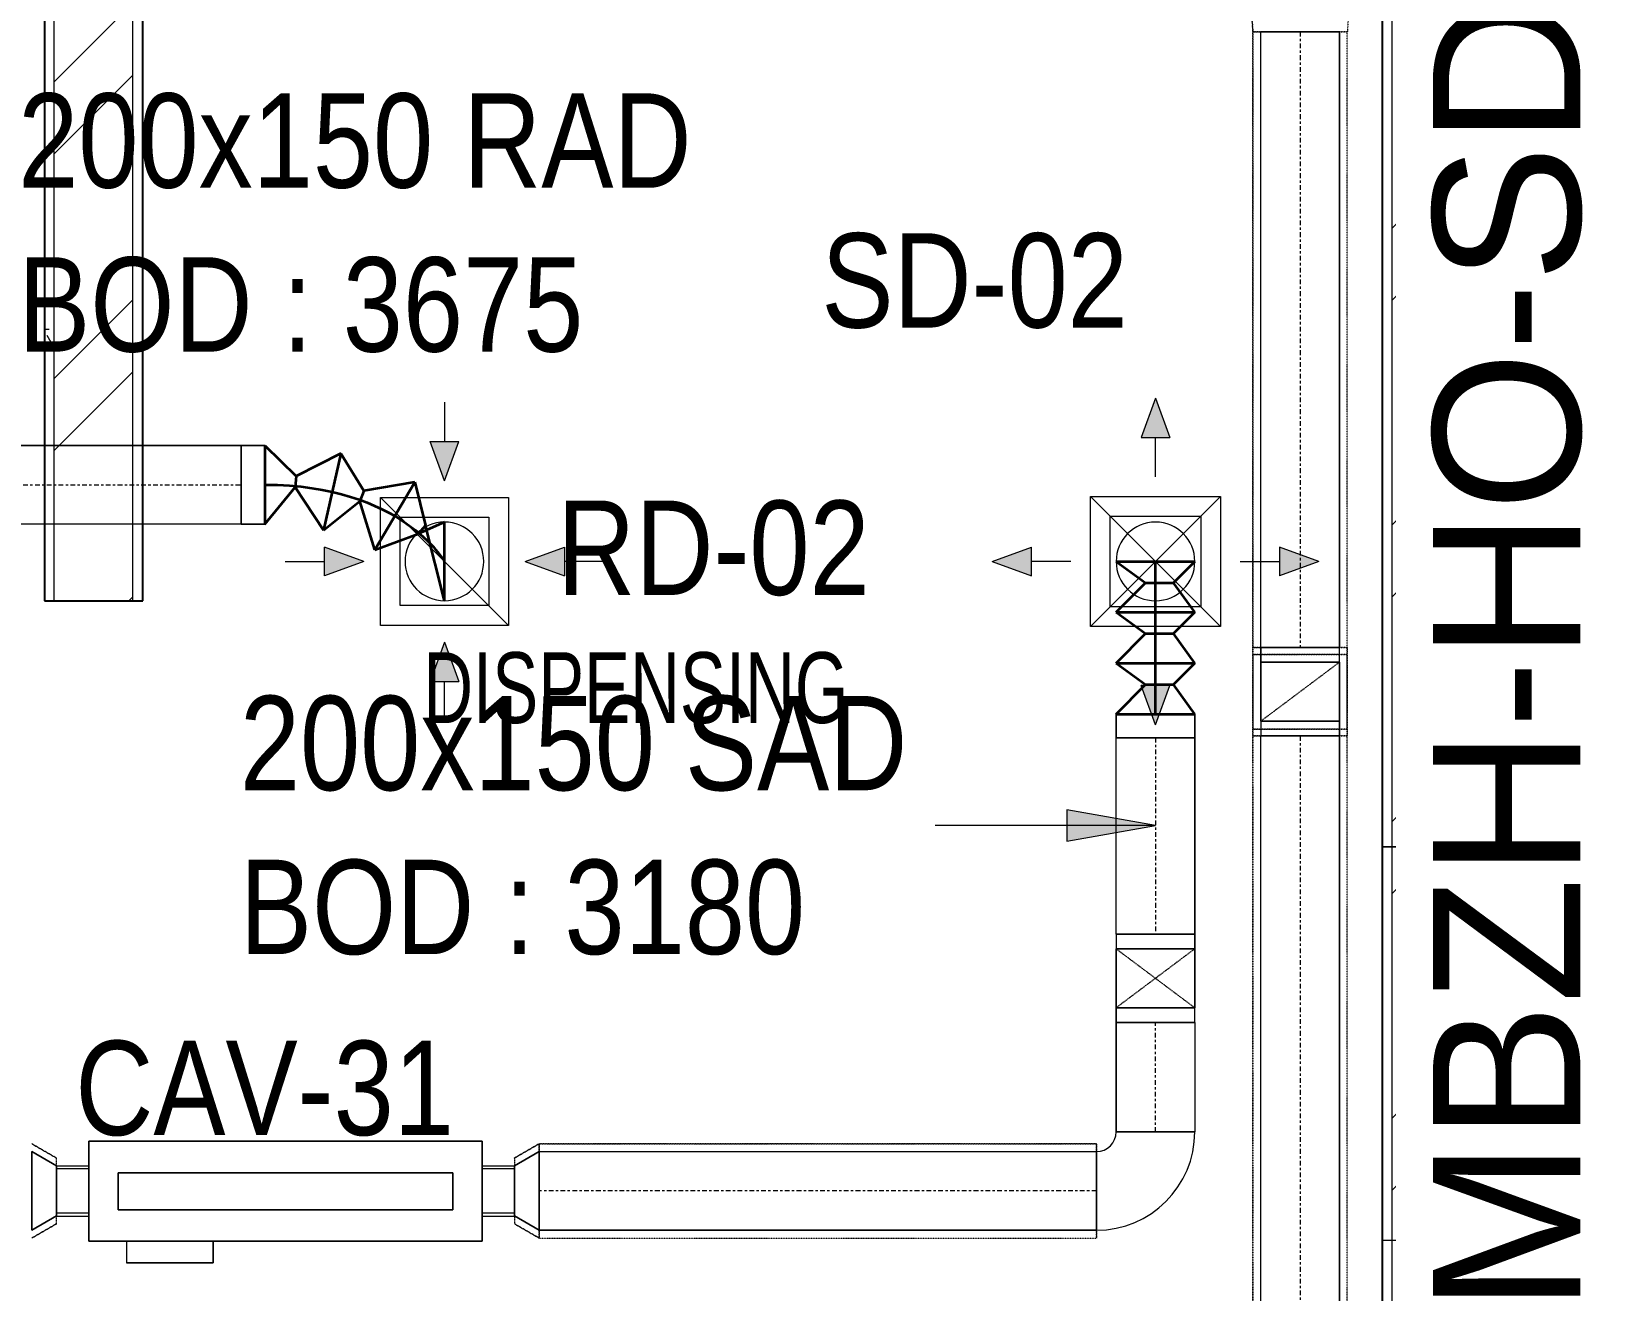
# Model space of a CAD drawing. Header units: inches. Extents: x -83664 to 20107, y -47222 to 19398.
# Drawn here: x 10370 to 14400, y -18292 to -15092 of the extents above; entities that cross this region are included whole.
import ezdxf

# ---------------------------------------------------------------- set-up
doc = ezdxf.new("R2010")
doc.units = ezdxf.units.IN
doc.header["$MEASUREMENT"] = 0
for name, pattern in [('Center', [29.999999, 12, -6, 6, -6]), ('Hidden 0_50', [1.0584, 0.5292, -0.5292]), ('Hidden 1_5', [2.2, 1.5, -0.7])]:
    doc.linetypes.add(name, pattern=pattern)
for name, color, linetype, lineweight in [('A-DETL-GENF', 7, 'Continuous', 9), ('A-WALL', 7, 'Continuous', 9), ('A-WALL-PATT', 7, 'Continuous', 25), ('G-ANNO-TEXT', 7, 'Continuous', 9), ('M-EQPM', 7, 'Continuous', 18), ('M-HVAC-CDFF', 7, 'Continuous', 9), ('M-HVAC-DUCT-ANNO', 7, 'Continuous', 9), ('M-HVAC-DUCT-CNTR', 7, 'Center', 9), ('M-HVAC-DUCT-IDEN', 7, 'Continuous', 18), ('ROOM TAG', 7, 'Continuous', 9)]:
    doc.layers.add(name, color=color, linetype=linetype, lineweight=lineweight)
for name, color, linetype, lineweight, true_color in [('FF ROOM TAG_dwg', 7, 'Continuous', 9, 0x767676), ('G-ANNO-SYMB', 7, 'Continuous', 9, 0x0091c9), ('M-HVAC-DUCT', 7, 'Continuous', 9, 0xffe97f), ('M-HVAC-DUCT-PATT', 7, 'Continuous', 35, 0x007f00)]:
    doc.layers.add(name, color=color, linetype=linetype, lineweight=lineweight, true_color=true_color)
doc.styles.add('Arial Narrow_20', font='ARIALN.TTF', dxfattribs={"width": 0.85, "height": 4572})
doc.styles.add('Arial Narrow_21', font='ARIALN.TTF', dxfattribs={"height": 240})
doc.styles.add('Arial_11', font='arial.ttf', dxfattribs={"height": 375})
pattern_1 = [(45, (0, 0), (-377.1708, 377.1708), []), (45, (0, 571.5), (-377.1708, 377.1708), [])]
pattern_2 = [(0, (0, 0), (1219.2, 304.8), [50.292, -864.108, 50.292, -864.108, -4876.8]), (0, (0, 0), (1219.2, 304.8), [-1828.8, 50.292, -1778.508, 50.292, -864.108, -2133.6]), (0, (0, 0), (1219.2, 304.8), [-4572, 50.292, -559.308, 50.292, -1473.708]), (120, (457.2, 152.4), (-873.56454, 903.45817), [50.292, -864.108, 50.292, -864.108, -4876.8]), (120, (457.2, 152.4), (-873.56454, 903.45817), [-1828.8, 50.292, -1778.508, 50.292, -864.108, -2133.6]), (120, (457.2, 152.4), (-873.56454, 903.45817), [-4572, 50.292, -559.308, 50.292, -1473.708]), (240, (609.6, 762), (-345.63546, -1208.25817), [50.292, -864.108, 50.292, -864.108, -4876.8]), (240, (609.6, 762), (-345.63546, -1208.25817), [-1828.8, 50.292, -1778.508, 50.292, -864.108, -2133.6]), (240, (609.6, 762), (-345.63546, -1208.25817), [-4572, 50.292, -559.308, 50.292, -1473.708])]

# ---------------------------------------------------------------- blocks, each defined once
blk = doc.blocks.new('GCE-AT-Supply Air Rectangular Diffuser - 230x230-7604639-FIRST FLOOR AC CONDITIONING LAYOUT - PART A')
at = {"layer": 'A-DETL-GENF', "true_color": 0xff7f00}
for points in [[(36.4, 315), (0, 415), (-36.4, 315)], [(-315, -36.4), (-315, 36.4), (-415, 0)], [(315, -36.4), (415, 0), (315, 36.4)], [(0, -415), (36.4, -315), (-36.4, -315)]]:
    blk.add_hatch(color=30, dxfattribs=at).paths.add_polyline_path(points)
at = {"layer": 'A-DETL-GENF', "color": 30, "true_color": 0xff7f00}
for p, q in [((0, 415), (-36.4, 315)), ((0, 415), (36.4, 315)), ((-36.4, 315), (36.4, 315)), ((0, 215), (0, 315)), ((-165, -165), (165, 165)), ((-165, 165), (165, -165)), ((-165, -165), (-165, 165)), ((-165, 165), (165, 165)), ((165, 165), (165, -165)), ((-415, 0), (-315, 36.4)), ((-315, -36.4), (-315, 36.4)), ((215, 0), (315, 0)), ((315, 36.4), (315, -36.4)), ((415, 0), (315, 36.4)), ((-415, 0), (-315, -36.4)), ((-215, 0), (-315, 0)), ((415, 0), (315, -36.4)), ((165, -165), (-165, -165)), ((0, -215), (0, -315)), ((36.4, -315), (-36.4, -315)), ((0, -415), (-36.4, -315)), ((0, -415), (36.4, -315))]:
    blk.add_line(p, q, dxfattribs=at)
blk = doc.blocks.new('M_Rectangular to Round Transition - Angle - 45 Degree-V22-FIRST FLOOR AC CONDITIONING LAYOUT - PART A')
at = {"layer": 'M-HVAC-DUCT', "color": 30, "true_color": 0xff7f00}
for p, q in [((162294.4, 92218.2), (162524.4, 92218.2)), ((162294.4, 91988.2), (162294.4, 92218.2)), ((162524.4, 92218.2), (162524.4, 91988.2)), ((162524.4, 91988.2), (162294.4, 91988.2))]:
    blk.add_line(p, q, dxfattribs=at)
for start, end in [(90, 180), (0, 90), (180, 270), (270, 0)]:
    blk.add_arc((162409.4, 92103.2), 100, start, end, dxfattribs=at)
blk = doc.blocks.new('GCE-AT-Return Air Rectangular Diffuser - 225x225-V87-FIRST FLOOR AC CONDITIONING LAYOUT - PART A')
at = {"layer": 'A-DETL-GENF', "true_color": 0xff00ff}
for points in [[(0, 205), (36.4, 305), (-36.4, 305)], [(-305, -36.4), (-205, 0), (-305, 36.4)], [(305, -36.4), (305, 36.4), (205, 0)], [(36.4, -305), (0, -205), (-36.4, -305)]]:
    blk.add_hatch(color=6, dxfattribs=at).paths.add_polyline_path(points)
at = {"layer": 'A-DETL-GENF', "color": 6, "true_color": 0xff00ff}
for p, q in [((0, 405), (0, 305)), ((0, 205), (-36.4, 305)), ((-36.4, 305), (36.4, 305)), ((0, 205), (36.4, 305)), ((-162.5, 162.5), (162.5, 162.5)), ((-162.5, -162.5), (-162.5, 162.5)), ((-162.5, 162.5), (162.5, -162.5)), ((162.5, 162.5), (162.5, -162.5)), ((-205, 0), (-305, 36.4)), ((-305, -36.4), (-305, 36.4)), ((205, 0), (305, 36.4)), ((305, 36.4), (305, -36.4)), ((405, 0), (305, 0)), ((-405, 0), (-305, 0)), ((-205, 0), (-305, -36.4)), ((205, 0), (305, -36.4)), ((162.5, -162.5), (-162.5, -162.5)), ((0, -205), (-36.4, -305)), ((0, -205), (36.4, -305)), ((-36.4, -305), (36.4, -305)), ((0, -405), (0, -305))]:
    blk.add_line(p, q, dxfattribs=at)
blk = doc.blocks.new('CAV - CAV-31-9301284-FIRST FLOOR AC CONDITIONING LAYOUT - PART A')
at = {"layer": 'M-EQPM', "color": 30, "true_color": 0xff7f00}
for p, q in [((500, 127), (-500, 127)), ((-500, 127), (-500, -127)), ((-500, -127), (-500, 127)), ((-500, 127), (500, 127)), ((500, -127), (500, 127)), ((500, 127), (500, -127)), ((-500, 63.5), (-581.8, 63.5)), ((-581.8, 63.5), (-581.8, -63.5)), ((-581.8, 63.5), (-581.8, -63.5)), ((-500, 56.8), (-581.8, 56.8)), ((-581.8, -55.2), (-581.8, 56.8)), ((-581.8, -55.2), (-581.8, 56.8)), ((-500, -63.5), (-500, 63.5)), ((-500, -63.5), (-500, 63.5)), ((-500, 56.8), (-500, -55.2)), ((-500, 56.8), (-500, -55.2)), ((-425, -47.3), (-425, 46.8)), ((-425, 46.8), (425, 46.8)), ((425, 46.8), (-425, 46.8)), ((-425, 46.8), (-425, -47.3)), ((425, 46.8), (425, -47.3)), ((425, -47.3), (425, 46.8)), ((581.8, 63.5), (500, 63.5)), ((500, 63.5), (500, -63.5)), ((500, 63.5), (500, -63.5)), ((581.8, 56.8), (500, 56.8)), ((500, -55.2), (500, 56.8)), ((500, -55.2), (500, 56.8)), ((581.8, -63.5), (581.8, 63.5)), ((581.8, -63.5), (581.8, 63.5)), ((581.8, 56.8), (581.8, -55.2)), ((581.8, 56.8), (581.8, -55.2)), ((-581.8, -55.2), (-500, -55.2)), ((-581.8, -63.5), (-500, -63.5)), ((425, -47.3), (-425, -47.3)), ((-425, -47.3), (425, -47.3)), ((500, -55.2), (581.8, -55.2)), ((500, -63.5), (581.8, -63.5)), ((-500, -127), (500, -127)), ((500, -127), (-500, -127)), ((-183.8, -127), (-403.8, -127)), ((-403.8, -127), (-183.8, -127)), ((-403.8, -127), (-403.8, -181.7)), ((-403.8, -127), (-403.8, -181.7)), ((-183.8, -181.7), (-183.8, -127)), ((-183.8, -127), (-183.8, -181.7)), ((-183.8, -181.7), (-403.8, -181.7)), ((-403.8, -181.7), (-183.8, -181.7))]:
    blk.add_line(p, q, dxfattribs=at)
blk = doc.blocks.new('M_Rec Elbow - Radius - 0_75W-7691803-FIRST FLOOR AC CONDITIONING LAYOUT - PART A')
at = {"layer": 'M-HVAC-DUCT', "color": 30, "true_color": 0xff7f00}
for p, q in [((-100, 150), (100, 150)), ((100, 150), (-100, 150)), ((-150, 100), (-150, -100)), ((-150, -100), (-150, 100))]:
    blk.add_line(p, q, dxfattribs=at)
for radius in [50, 50, 250, 250]:
    blk.add_arc((-150, 150), radius, 270, 0, dxfattribs=at)
blk = doc.blocks.new('M_Rectangular to Round Transition - Angle - 45 Degree-V62-FIRST FLOOR AC CONDITIONING LAYOUT - PART A')
at = {"layer": 'M-HVAC-DUCT', "color": 6, "true_color": 0xff00ff}
for p, q in [((0, 100), (60.4, 100)), ((60.4, 100), (0, 100)), ((0, 100), (0, -100)), ((0, -100), (0, 100)), ((60.4, 0), (60.4, 100)), ((60.4, 0), (60.4, 100)), ((60.4, -100), (60.4, 0)), ((60.4, -100), (60.4, 0)), ((0, -100), (60.4, -100)), ((60.4, -100), (0, -100))]:
    blk.add_line(p, q, dxfattribs=at)
blk = doc.blocks.new('M_Rectangular to Round Transition - Angle - 45 Degree-V82-FIRST FLOOR AC CONDITIONING LAYOUT - PART A')
at = {"layer": 'M-HVAC-DUCT', "color": 6, "true_color": 0xff00ff}
for p, q in [((159402.2, 81195.2), (159627.2, 81195.2)), ((159402.2, 80970.2), (159402.2, 81195.2)), ((159627.2, 81195.2), (159627.2, 80970.2)), ((159627.2, 80970.2), (159402.2, 80970.2))]:
    blk.add_line(p, q, dxfattribs=at)
for start, end in [(90, 180), (0, 90), (180, 270), (270, 0)]:
    blk.add_arc((159514.7, 81082.7), 100, start, end, dxfattribs=at)
blk = doc.blocks.new('M_Rec to Rnd Transition - Angle - 60 Degree-9301289-FIRST FLOOR AC CONDITIONING LAYOUT - PART A')
at = {"layer": 'M-HVAC-DUCT', "color": 30, "true_color": 0xff7f00}
for p, q in [((0, 100), (63.2, 63.5)), ((63.2, 63.5), (0, 100)), ((0, 100), (0, -100)), ((0, -100), (0, 100)), ((63.2, 0), (63.2, 63.5)), ((63.2, 0), (63.2, 63.5)), ((63.2, -63.5), (63.2, 0)), ((63.2, -63.5), (63.2, 0)), ((0, -100), (63.2, -63.5)), ((63.2, -63.5), (0, -100))]:
    blk.add_line(p, q, dxfattribs=at)
blk = doc.blocks.new('M_Rectangular Elbow - Radius - 0_75 W-V238-FIRST FLOOR AC CONDITIONING LAYOUT - PART A')
at = {"layer": 'M-HVAC-DUCT', "color": 6, "true_color": 0xff00ff}
for p, q in [((165150.8, 81677), (164950.8, 81677)), ((164950.8, 81677), (164950.8, 81527)), ((164950.8, 81677), (164950.8, 81489.5)), ((165150.8, 81527), (165150.8, 81677)), ((165150.8, 81677), (165150.8, 81489.5)), ((165150.8, 81527), (164950.8, 81527)), ((164950.8, 81527), (165150.8, 81527)), ((164950.8, 81527), (164950.8, 81489.5)), ((165150.8, 81489.5), (165150.8, 81527)), ((165150.8, 81489.5), (164950.8, 81489.5)), ((164950.8, 81489.5), (165150.8, 81489.5))]:
    blk.add_line(p, q, dxfattribs=at)
blk = doc.blocks.new('M_Rectangular Elbow - Radius - 0_75 W-V239-FIRST FLOOR AC CONDITIONING LAYOUT - PART A')
at = {"layer": 'M-HVAC-DUCT', "color": 6, "true_color": 0xff00ff}
for p, q in [((164950.8, 81714.5), (165150.8, 81714.5)), ((165150.8, 81714.5), (164950.8, 81714.5)), ((164950.8, 81714.5), (164950.8, 81677)), ((164950.8, 81527), (164950.8, 81714.5)), ((165150.8, 81677), (165150.8, 81714.5)), ((165150.8, 81527), (165150.8, 81714.5)), ((164950.8, 81677), (165150.8, 81677)), ((164950.8, 81527), (164950.8, 81677)), ((165150.8, 81677), (165150.8, 81527)), ((164950.8, 81527), (165150.8, 81527)), ((165150.8, 81527), (164950.8, 81527))]:
    blk.add_line(p, q, dxfattribs=at)
blk = doc.blocks.new('M_Rec Elbow - Radius - 0_75W-V251-FIRST FLOOR AC CONDITIONING LAYOUT - PART A')
at = {"layer": 'M-HVAC-DUCT', "color": 30, "true_color": 0xff7f00}
for p, q in [((164783.1, 80948.4), (164583.1, 80948.4)), ((164583.1, 80798.4), (164583.1, 80948.4)), ((164583.1, 80948.4), (164783.1, 80948.4)), ((164583.1, 80760.9), (164583.1, 80948.4)), ((164783.1, 80948.4), (164783.1, 80798.4)), ((164783.1, 80760.9), (164783.1, 80948.4)), ((164783.1, 80798.4), (164583.1, 80798.4)), ((164583.1, 80798.4), (164583.1, 80760.9)), ((164583.1, 80760.9), (164783.1, 80760.9)), ((164783.1, 80760.9), (164583.1, 80760.9)), ((164783.1, 80760.9), (164783.1, 80798.4))]:
    blk.add_line(p, q, dxfattribs=at)
blk = doc.blocks.new('M_Rectangular to Round Transition - Angle - 45 Degree-7600566-FIRST FLOOR AC CONDITIONING LAYOUT - PART A')
at = {"layer": 'M-HVAC-DUCT', "color": 30, "true_color": 0xff7f00}
for p, q in [((0, 100), (60.4, 100)), ((60.4, 100), (0, 100)), ((0, 100), (0, -100)), ((0, -100), (0, 100)), ((60.4, 0), (60.4, 100)), ((60.4, 0), (60.4, 100)), ((60.4, -100), (60.4, 0)), ((60.4, -100), (60.4, 0)), ((0, -100), (60.4, -100)), ((60.4, -100), (0, -100))]:
    blk.add_line(p, q, dxfattribs=at)
blk = doc.blocks.new('M_Rec Elbow - Radius - 0_75W-V252-FIRST FLOOR AC CONDITIONING LAYOUT - PART A')
at = {"layer": 'M-HVAC-DUCT', "color": 30, "true_color": 0xff7f00}
for p, q in [((164783.1, 80985.9), (164583.1, 80985.9)), ((164583.1, 80985.9), (164783.1, 80985.9)), ((164583.1, 80985.9), (164583.1, 80948.4)), ((164583.1, 80985.9), (164583.1, 80798.4)), ((164783.1, 80948.4), (164783.1, 80985.9)), ((164783.1, 80985.9), (164783.1, 80798.4)), ((164583.1, 80948.4), (164783.1, 80948.4)), ((164783.1, 80948.4), (164583.1, 80948.4)), ((164583.1, 80948.4), (164583.1, 80798.4)), ((164783.1, 80798.4), (164783.1, 80948.4)), ((164583.1, 80798.4), (164783.1, 80798.4))]:
    blk.add_line(p, q, dxfattribs=at)
blk = doc.blocks.new('TEMW-SMBZ-HO-BM-HVAC-00002_rvt-1-FIRST FLOOR AC CONDITIONING LAYOUT - PART A')
at = {"layer": 'M-HVAC-DUCT', "color": 6, "linetype": 'Hidden 0_50', "true_color": 0xff00ff}
for p, q in [((164905.8, 83655), (164930.8, 83280)), ((164930.8, 83280), (164905.8, 83655)), ((165195.8, 83655), (165170.8, 83280)), ((165195.8, 83655), (165170.8, 83280)), ((164930.8, 83280), (165170.8, 83280)), ((165170.8, 83280), (164930.8, 83280)), ((164930.8, 83280), (164930.8, 81714.5)), ((164930.8, 81714.5), (164930.8, 83280)), ((164930.8, 83280), (165170.8, 83280)), ((165170.8, 83280), (164930.8, 83280)), ((165170.8, 81714.5), (165170.8, 83280)), ((165170.8, 81714.5), (165170.8, 83280)), ((164930.8, 81714.5), (165170.8, 81714.5)), ((165170.8, 81714.5), (164930.8, 81714.5)), ((164930.8, 81697), (164930.8, 81714.5)), ((164930.8, 81714.5), (164930.8, 81507)), ((164930.8, 81714.5), (165170.8, 81714.5)), ((165170.8, 81714.5), (164930.8, 81714.5)), ((164930.8, 81507), (164930.8, 81697)), ((164930.8, 81697), (164930.8, 81489.5)), ((164930.8, 81697), (165170.8, 81697)), ((164930.8, 81697), (165170.8, 81697)), ((164930.8, 81507), (164930.8, 81697)), ((164930.8, 81697), (164930.8, 81507)), ((165170.8, 81697), (164930.8, 81697)), ((164930.8, 81697), (164930.8, 81507)), ((165170.8, 81697), (164930.8, 81697)), ((165170.8, 81507), (165170.8, 81714.5)), ((165170.8, 81714.5), (165170.8, 81697)), ((165170.8, 81489.5), (165170.8, 81697)), ((165170.8, 81697), (165170.8, 81507)), ((165170.8, 81697), (165170.8, 81507)), ((165170.8, 81507), (165170.8, 81697)), ((165170.8, 81507), (165170.8, 81697)), ((165170.8, 81507), (164930.8, 81507)), ((164930.8, 81489.5), (164930.8, 81507)), ((165170.8, 81507), (164930.8, 81507)), ((165170.8, 81507), (164930.8, 81507)), ((164930.8, 81507), (165170.8, 81507)), ((164930.8, 81507), (165170.8, 81507)), ((165170.8, 81507), (164930.8, 81507)), ((164930.8, 81489.5), (165170.8, 81489.5)), ((165170.8, 81489.5), (164930.8, 81489.5)), ((164930.8, 81489.5), (164930.8, 79805)), ((164930.8, 79805), (164930.8, 81489.5)), ((164930.8, 81489.5), (165170.8, 81489.5)), ((164930.8, 81489.5), (165170.8, 81489.5)), ((165170.8, 81507), (165170.8, 81489.5)), ((165170.8, 79805), (165170.8, 81489.5)), ((165170.8, 79805), (165170.8, 81489.5))]:
    blk.add_line(p, q, dxfattribs=at)
at = {"layer": 'M-HVAC-DUCT', "color": 6, "true_color": 0xff00ff}
for p, q in [((165150.8, 83280), (164950.8, 83280)), ((164950.8, 83280), (165150.8, 83280)), ((164950.8, 81714.5), (164950.8, 83280)), ((164950.8, 81714.5), (164950.8, 83280)), ((165150.8, 83280), (165150.8, 81714.5)), ((165150.8, 81714.5), (165150.8, 83280)), ((160695.4, 82228.2), (162359.3, 82228.2)), ((162359.3, 82228.2), (160695.4, 82228.2)), ((162359.3, 82228.2), (162359.3, 82028.2)), ((162359.3, 82028.2), (162359.3, 82228.2)), ((162359.3, 82028.2), (160695.4, 82028.2)), ((162359.3, 82028.2), (160695.4, 82028.2)), ((165150.8, 81714.5), (164950.8, 81714.5)), ((164950.8, 81714.5), (165150.8, 81714.5)), ((165150.8, 81489.5), (164950.8, 81489.5)), ((164950.8, 81489.5), (165150.8, 81489.5)), ((164950.8, 79805), (164950.8, 81489.5)), ((164950.8, 79805), (164950.8, 81489.5)), ((165150.8, 81489.5), (165150.8, 79805)), ((165150.8, 79805), (165150.8, 81489.5))]:
    blk.add_line(p, q, dxfattribs=at)
at = {"layer": 'M-HVAC-DUCT', "color": 30, "true_color": 0xff7f00}
for p, q in [((164783.1, 81484.9), (164583.1, 81484.9)), ((164583.1, 81484.9), (164783.1, 81484.9)), ((164583.1, 80985.9), (164583.1, 81484.9)), ((164583.1, 80985.9), (164583.1, 81484.9)), ((164783.1, 81484.9), (164783.1, 80985.9)), ((164783.1, 80985.9), (164783.1, 81484.9)), ((164783.1, 80985.9), (164583.1, 80985.9)), ((164583.1, 80985.9), (164783.1, 80985.9)), ((164583.1, 80760.9), (164783.1, 80760.9)), ((164783.1, 80760.9), (164583.1, 80760.9)), ((164583.1, 80482.8), (164583.1, 80760.9)), ((164583.1, 80760.9), (164583.1, 80482.8)), ((164783.1, 80760.9), (164783.1, 80482.8)), ((164783.1, 80760.9), (164783.1, 80482.8)), ((164583.1, 80482.8), (164783.1, 80482.8)), ((164783.1, 80482.8), (164583.1, 80482.8)), ((163117, 80232.8), (163117, 80432.8)), ((163117, 80432.8), (163117, 80232.8)), ((163117, 80432.8), (164533.1, 80432.8)), ((163117, 80432.8), (164533.1, 80432.8)), ((164533.1, 80232.8), (164533.1, 80432.8)), ((164533.1, 80432.8), (164533.1, 80232.8)), ((164533.1, 80232.8), (163117, 80232.8)), ((163117, 80232.8), (164533.1, 80232.8))]:
    blk.add_line(p, q, dxfattribs=at)
at = {"layer": 'M-HVAC-DUCT', "color": 30, "linetype": 'Hidden 0_50', "true_color": 0xff7f00}
for p, q in [((161827, 80452.8), (161890.2, 80416.3)), ((161890.2, 80416.3), (161827, 80452.8)), ((163117, 80452.8), (163053.8, 80416.3)), ((163053.8, 80416.3), (163117, 80452.8)), ((163117, 80452.8), (163117, 80212.8)), ((163117, 80212.8), (163117, 80452.8)), ((164533.1, 80452.8), (163117, 80452.8)), ((163117, 80452.8), (164533.1, 80452.8)), ((163117, 80452.8), (163117, 80212.8)), ((163117, 80212.8), (163117, 80452.8)), ((164533.1, 80452.8), (164533.1, 80212.8)), ((164533.1, 80212.8), (164533.1, 80452.8)), ((161890.2, 80332.8), (161890.2, 80416.3)), ((161890.2, 80332.8), (161890.2, 80416.3)), ((163053.8, 80416.3), (163053.8, 80332.8)), ((163053.8, 80416.3), (163053.8, 80332.8)), ((161890.2, 80249.3), (161890.2, 80332.8)), ((161890.2, 80249.3), (161890.2, 80332.8)), ((163053.8, 80332.8), (163053.8, 80249.3)), ((163053.8, 80332.8), (163053.8, 80249.3)), ((161827, 80212.8), (161890.2, 80249.3)), ((161890.2, 80249.3), (161827, 80212.8)), ((163117, 80212.8), (163053.8, 80249.3)), ((163053.8, 80249.3), (163117, 80212.8)), ((163117, 80212.8), (164533.1, 80212.8)), ((163117, 80212.8), (164533.1, 80212.8))]:
    blk.add_line(p, q, dxfattribs=at)
at = {"layer": 'M-HVAC-DUCT-ANNO', "color": 6, "linetype": 'Hidden 1_5', "true_color": 0xff00ff}
for p, q in [((164950.8, 81527), (164950.8, 81677)), ((164950.8, 81677), (165150.8, 81677)), ((165150.8, 81677), (164950.8, 81527)), ((165150.8, 81677), (165150.8, 81527)), ((165150.8, 81527), (164950.8, 81527))]:
    blk.add_line(p, q, dxfattribs=at)
at = {"layer": 'M-HVAC-DUCT-ANNO', "color": 30, "linetype": 'Hidden 1_5', "true_color": 0xff7f00}
for p, q in [((164783.1, 80948.4), (164583.1, 80948.4)), ((164583.1, 80948.4), (164583.1, 80798.4)), ((164783.1, 80948.4), (164583.1, 80798.4)), ((164583.1, 80948.4), (164783.1, 80798.4)), ((164783.1, 80798.4), (164783.1, 80948.4)), ((164583.1, 80798.4), (164783.1, 80798.4))]:
    blk.add_line(p, q, dxfattribs=at)
at = {"layer": 'M-HVAC-DUCT-CNTR', "color": 6, "true_color": 0xff00ff}
for p, q in [((165050.8, 83280), (165050.8, 81714.5)), ((160695.4, 82128.2), (162359.3, 82128.2)), ((165050.8, 81489.5), (165050.8, 79805))]:
    blk.add_line(p, q, dxfattribs=at)
at = {"layer": 'M-HVAC-DUCT-CNTR', "color": 30, "true_color": 0xff7f00}
for p, q in [((164683.1, 81484.9), (164683.1, 80985.9)), ((164683.1, 80482.8), (164683.1, 80760.9)), ((164533.1, 80332.8), (163117, 80332.8))]:
    blk.add_line(p, q, dxfattribs=at)
at = {"layer": 'M-HVAC-DUCT-CNTR', "color": 6, "linetype": 'Continuous', "lineweight": 35, "true_color": 0xff00ff}
blk.add_open_spline([(162419.6, 82128.2), (162767.1, 82128.2), (162876, 81933.2), (162876, 81933.2)], degree=3, dxfattribs=at)
at = {"layer": 'M-HVAC-DUCT-CNTR', "color": 30, "linetype": 'Continuous', "lineweight": 35, "true_color": 0xff7f00}
blk.add_open_spline([(164683.1, 81545.3), (164683.1, 81734.4), (164683.1, 81933.2), (164683.1, 81933.2)], degree=3, dxfattribs=at)
at = {"layer": 'M-HVAC-DUCT-PATT', "color": 6, "true_color": 0xff00ff}
for p, q in [((162419.6, 82228.2), (162498.8, 82149.9)), ((162419.6, 82228.2), (162419.6, 82028.2)), ((162419.6, 82228.2), (162419.6, 82028.2)), ((162612.5, 82207.9), (162498.8, 82149.9)), ((162612.5, 82207.9), (162568.5, 82012.8)), ((162612.5, 82207.9), (162568.5, 82012.8)), ((162612.5, 82207.9), (162670.9, 82113)), ((162498.8, 82149.9), (162496.4, 82122.1)), ((162801.1, 82134.6), (162670.9, 82113)), ((162801.1, 82134.6), (162699.5, 81962.3)), ((162801.1, 82134.6), (162699.5, 81962.3)), ((162801.1, 82134.6), (162827.6, 82024.3)), ((162419.6, 82028.2), (162496.4, 82122.1)), ((162568.5, 82012.8), (162496.4, 82122.1)), ((162670.9, 82113), (162661.4, 82086.7)), ((162568.5, 82012.8), (162661.4, 82086.7)), ((162699.5, 81962.3), (162661.4, 82086.7)), ((162876, 82033.2), (162809.6, 82003)), ((162827.6, 82024.3), (162809.6, 82003)), ((162876, 81833.2), (162827.6, 82024.3)), ((162876, 81833.2), (162876, 82033.2)), ((162699.5, 81962.3), (162809.6, 82003))]:
    blk.add_line(p, q, dxfattribs=at)
at = {"layer": 'M-HVAC-DUCT-PATT', "color": 30, "true_color": 0xff7f00}
for p, q in [((164583.1, 81933.2), (164783.1, 81933.2)), ((164583.1, 81933.2), (164658.1, 81878.9)), ((164783.1, 81933.2), (164728.8, 81878.9)), ((164583.1, 81803.9), (164658.1, 81878.9)), ((164658.1, 81878.9), (164728.8, 81878.9)), ((164783.1, 81803.9), (164728.8, 81878.9)), ((164583.1, 81803.9), (164783.1, 81803.9)), ((164583.1, 81803.9), (164783.1, 81803.9)), ((164583.1, 81803.9), (164658.1, 81749.6)), ((164783.1, 81803.9), (164728.8, 81749.6)), ((164583.1, 81674.6), (164658.1, 81749.6)), ((164658.1, 81749.6), (164728.8, 81749.6)), ((164783.1, 81674.6), (164728.8, 81749.6)), ((164583.1, 81674.6), (164783.1, 81674.6)), ((164583.1, 81674.6), (164783.1, 81674.6)), ((164583.1, 81674.6), (164658.1, 81620.3)), ((164783.1, 81674.6), (164728.8, 81620.3)), ((164583.1, 81545.3), (164658.1, 81620.3)), ((164658.1, 81620.3), (164728.8, 81620.3)), ((164783.1, 81545.3), (164728.8, 81620.3)), ((164583.1, 81545.3), (164783.1, 81545.3)), ((164583.1, 81545.3), (164783.1, 81545.3))]:
    blk.add_line(p, q, dxfattribs=at)
at = {"layer": 'M-EQPM', "color": 6, "linetype": 'Hidden 0_50', "lineweight": 9, "true_color": 0xff00ff}
blk.add_blockref('CAV - CAV-31-9301284-FIRST FLOOR AC CONDITIONING LAYOUT - PART A', (162472, 80332.1), dxfattribs=at)
at = {"layer": 'M-HVAC-CDFF', "color": 6, "linetype": 'Hidden 0_50', "lineweight": 9, "true_color": 0xff00ff}
for name, p in [('GCE-AT-Return Air Rectangular Diffuser - 225x225-V87-FIRST FLOOR AC CONDITIONING LAYOUT - PART A', (162876, 81933.2)), ('GCE-AT-Supply Air Rectangular Diffuser - 230x230-7604639-FIRST FLOOR AC CONDITIONING LAYOUT - PART A', (164683.1, 81933.2))]:
    blk.add_blockref(name, p, dxfattribs=at)
at = {"layer": 'M-HVAC-DUCT', "color": 6, "linetype": 'Hidden 0_50', "lineweight": 9, "true_color": 0xff00ff}
for name, p in [('M_Rectangular to Round Transition - Angle - 45 Degree-V62-FIRST FLOOR AC CONDITIONING LAYOUT - PART A', (162359.3, 82128.2)), ('M_Rectangular to Round Transition - Angle - 45 Degree-V82-FIRST FLOOR AC CONDITIONING LAYOUT - PART A', (3361.3, 850.6)), ('M_Rectangular to Round Transition - Angle - 45 Degree-V22-FIRST FLOOR AC CONDITIONING LAYOUT - PART A', (2273.8, -10170)), ('M_Rectangular Elbow - Radius - 0_75 W-V239-FIRST FLOOR AC CONDITIONING LAYOUT - PART A', (0, 0)), ('M_Rectangular Elbow - Radius - 0_75 W-V238-FIRST FLOOR AC CONDITIONING LAYOUT - PART A', (0, 0)), ('M_Rec Elbow - Radius - 0_75W-V252-FIRST FLOOR AC CONDITIONING LAYOUT - PART A', (0, 0)), ('M_Rec Elbow - Radius - 0_75W-V251-FIRST FLOOR AC CONDITIONING LAYOUT - PART A', (0, 0)), ('M_Rec Elbow - Radius - 0_75W-7691803-FIRST FLOOR AC CONDITIONING LAYOUT - PART A', (164683.1, 80332.8)), ('M_Rec to Rnd Transition - Angle - 60 Degree-9301289-FIRST FLOOR AC CONDITIONING LAYOUT - PART A', (161827, 80332.8))]:
    blk.add_blockref(name, p, dxfattribs=at)
for name, p, rotation in [('M_Rectangular to Round Transition - Angle - 45 Degree-7600566-FIRST FLOOR AC CONDITIONING LAYOUT - PART A', (164683.1, 81484.9), 90), ('M_Rec to Rnd Transition - Angle - 60 Degree-9301289-FIRST FLOOR AC CONDITIONING LAYOUT - PART A', (163117, 80332.8), 180)]:
    blk.add_blockref(name, p, dxfattribs=dict(at, rotation=rotation))
blk = doc.blocks.new('TEMW-SMBZ-HO-BM-HVAC-00002_rvt-2-FIRST FLOOR AC CONDITIONING LAYOUT - PART A')
at = {"layer": 'M-HVAC-DUCT', "color": 6, "linetype": 'Hidden 0_50', "true_color": 0xff00ff}
for p, q in [((164905.8, 83655), (164930.8, 83280)), ((164930.8, 83280), (164905.8, 83655)), ((165195.8, 83655), (165170.8, 83280)), ((165195.8, 83655), (165170.8, 83280)), ((164930.8, 83280), (165170.8, 83280)), ((165170.8, 83280), (164930.8, 83280)), ((164930.8, 83280), (164930.8, 81714.5)), ((164930.8, 81714.5), (164930.8, 83280)), ((164930.8, 83280), (165170.8, 83280)), ((165170.8, 83280), (164930.8, 83280)), ((165170.8, 81714.5), (165170.8, 83280)), ((165170.8, 81714.5), (165170.8, 83280)), ((164930.8, 81714.5), (165170.8, 81714.5)), ((165170.8, 81714.5), (164930.8, 81714.5)), ((164930.8, 81697), (164930.8, 81714.5)), ((164930.8, 81714.5), (164930.8, 81507)), ((164930.8, 81714.5), (165170.8, 81714.5)), ((165170.8, 81714.5), (164930.8, 81714.5)), ((164930.8, 81507), (164930.8, 81697)), ((164930.8, 81697), (164930.8, 81489.5)), ((164930.8, 81697), (165170.8, 81697)), ((164930.8, 81697), (165170.8, 81697)), ((164930.8, 81507), (164930.8, 81697)), ((164930.8, 81697), (164930.8, 81507)), ((165170.8, 81697), (164930.8, 81697)), ((164930.8, 81697), (164930.8, 81507)), ((165170.8, 81697), (164930.8, 81697)), ((165170.8, 81507), (165170.8, 81714.5)), ((165170.8, 81714.5), (165170.8, 81697)), ((165170.8, 81489.5), (165170.8, 81697)), ((165170.8, 81697), (165170.8, 81507)), ((165170.8, 81697), (165170.8, 81507)), ((165170.8, 81507), (165170.8, 81697)), ((165170.8, 81507), (165170.8, 81697)), ((165170.8, 81507), (164930.8, 81507)), ((164930.8, 81489.5), (164930.8, 81507)), ((165170.8, 81507), (164930.8, 81507)), ((165170.8, 81507), (164930.8, 81507)), ((164930.8, 81507), (165170.8, 81507)), ((164930.8, 81507), (165170.8, 81507)), ((165170.8, 81507), (164930.8, 81507)), ((164930.8, 81489.5), (165170.8, 81489.5)), ((165170.8, 81489.5), (164930.8, 81489.5)), ((164930.8, 81489.5), (164930.8, 79805)), ((164930.8, 79805), (164930.8, 81489.5)), ((164930.8, 81489.5), (165170.8, 81489.5)), ((164930.8, 81489.5), (165170.8, 81489.5)), ((165170.8, 81507), (165170.8, 81489.5)), ((165170.8, 79805), (165170.8, 81489.5)), ((165170.8, 79805), (165170.8, 81489.5))]:
    blk.add_line(p, q, dxfattribs=at)
at = {"layer": 'M-HVAC-DUCT', "color": 6, "true_color": 0xff00ff}
for p, q in [((165150.8, 83280), (164950.8, 83280)), ((164950.8, 83280), (165150.8, 83280)), ((164950.8, 81714.5), (164950.8, 83280)), ((164950.8, 81714.5), (164950.8, 83280)), ((165150.8, 83280), (165150.8, 81714.5)), ((165150.8, 81714.5), (165150.8, 83280)), ((160695.4, 82228.2), (162359.3, 82228.2)), ((162359.3, 82228.2), (160695.4, 82228.2)), ((162359.3, 82228.2), (162359.3, 82028.2)), ((162359.3, 82028.2), (162359.3, 82228.2)), ((162359.3, 82028.2), (160695.4, 82028.2)), ((162359.3, 82028.2), (160695.4, 82028.2)), ((165150.8, 81714.5), (164950.8, 81714.5)), ((164950.8, 81714.5), (165150.8, 81714.5)), ((165150.8, 81489.5), (164950.8, 81489.5)), ((164950.8, 81489.5), (165150.8, 81489.5)), ((164950.8, 79805), (164950.8, 81489.5)), ((164950.8, 79805), (164950.8, 81489.5)), ((165150.8, 81489.5), (165150.8, 79805)), ((165150.8, 79805), (165150.8, 81489.5))]:
    blk.add_line(p, q, dxfattribs=at)
at = {"layer": 'M-HVAC-DUCT', "color": 30, "true_color": 0xff7f00}
for p, q in [((164783.1, 81484.9), (164583.1, 81484.9)), ((164583.1, 81484.9), (164783.1, 81484.9)), ((164583.1, 80985.9), (164583.1, 81484.9)), ((164583.1, 80985.9), (164583.1, 81484.9)), ((164783.1, 81484.9), (164783.1, 80985.9)), ((164783.1, 80985.9), (164783.1, 81484.9)), ((164783.1, 80985.9), (164583.1, 80985.9)), ((164583.1, 80985.9), (164783.1, 80985.9)), ((164583.1, 80760.9), (164783.1, 80760.9)), ((164783.1, 80760.9), (164583.1, 80760.9)), ((164583.1, 80482.8), (164583.1, 80760.9)), ((164583.1, 80760.9), (164583.1, 80482.8)), ((164783.1, 80760.9), (164783.1, 80482.8)), ((164783.1, 80760.9), (164783.1, 80482.8)), ((164583.1, 80482.8), (164783.1, 80482.8)), ((164783.1, 80482.8), (164583.1, 80482.8)), ((163117, 80232.8), (163117, 80432.8)), ((163117, 80432.8), (163117, 80232.8)), ((163117, 80432.8), (164533.1, 80432.8)), ((163117, 80432.8), (164533.1, 80432.8)), ((164533.1, 80232.8), (164533.1, 80432.8)), ((164533.1, 80432.8), (164533.1, 80232.8)), ((164533.1, 80232.8), (163117, 80232.8)), ((163117, 80232.8), (164533.1, 80232.8))]:
    blk.add_line(p, q, dxfattribs=at)
at = {"layer": 'M-HVAC-DUCT', "color": 30, "linetype": 'Hidden 0_50', "true_color": 0xff7f00}
for p, q in [((161827, 80452.8), (161890.2, 80416.3)), ((161890.2, 80416.3), (161827, 80452.8)), ((163117, 80452.8), (163053.8, 80416.3)), ((163053.8, 80416.3), (163117, 80452.8)), ((163117, 80452.8), (163117, 80212.8)), ((163117, 80212.8), (163117, 80452.8)), ((164533.1, 80452.8), (163117, 80452.8)), ((163117, 80452.8), (164533.1, 80452.8)), ((163117, 80452.8), (163117, 80212.8)), ((163117, 80212.8), (163117, 80452.8)), ((164533.1, 80452.8), (164533.1, 80212.8)), ((164533.1, 80212.8), (164533.1, 80452.8)), ((161890.2, 80332.8), (161890.2, 80416.3)), ((161890.2, 80332.8), (161890.2, 80416.3)), ((163053.8, 80416.3), (163053.8, 80332.8)), ((163053.8, 80416.3), (163053.8, 80332.8)), ((161890.2, 80249.3), (161890.2, 80332.8)), ((161890.2, 80249.3), (161890.2, 80332.8)), ((163053.8, 80332.8), (163053.8, 80249.3)), ((163053.8, 80332.8), (163053.8, 80249.3)), ((161827, 80212.8), (161890.2, 80249.3)), ((161890.2, 80249.3), (161827, 80212.8)), ((163117, 80212.8), (163053.8, 80249.3)), ((163053.8, 80249.3), (163117, 80212.8)), ((163117, 80212.8), (164533.1, 80212.8)), ((163117, 80212.8), (164533.1, 80212.8))]:
    blk.add_line(p, q, dxfattribs=at)
at = {"layer": 'M-HVAC-DUCT-ANNO', "color": 6, "linetype": 'Hidden 1_5', "true_color": 0xff00ff}
for p, q in [((164950.8, 81527), (164950.8, 81677)), ((164950.8, 81677), (165150.8, 81677)), ((165150.8, 81677), (164950.8, 81527)), ((165150.8, 81677), (165150.8, 81527)), ((165150.8, 81527), (164950.8, 81527))]:
    blk.add_line(p, q, dxfattribs=at)
at = {"layer": 'M-HVAC-DUCT-ANNO', "color": 30, "linetype": 'Hidden 1_5', "true_color": 0xff7f00}
for p, q in [((164783.1, 80948.4), (164583.1, 80948.4)), ((164583.1, 80948.4), (164583.1, 80798.4)), ((164783.1, 80948.4), (164583.1, 80798.4)), ((164583.1, 80948.4), (164783.1, 80798.4)), ((164783.1, 80798.4), (164783.1, 80948.4)), ((164583.1, 80798.4), (164783.1, 80798.4))]:
    blk.add_line(p, q, dxfattribs=at)
at = {"layer": 'M-HVAC-DUCT-CNTR', "color": 6, "true_color": 0xff00ff}
for p, q in [((165050.8, 83280), (165050.8, 81714.5)), ((160695.4, 82128.2), (162359.3, 82128.2)), ((165050.8, 81489.5), (165050.8, 79805))]:
    blk.add_line(p, q, dxfattribs=at)
at = {"layer": 'M-HVAC-DUCT-CNTR', "color": 30, "true_color": 0xff7f00}
for p, q in [((164683.1, 81484.9), (164683.1, 80985.9)), ((164683.1, 80482.8), (164683.1, 80760.9)), ((164533.1, 80332.8), (163117, 80332.8))]:
    blk.add_line(p, q, dxfattribs=at)
at = {"layer": 'M-HVAC-DUCT-CNTR', "color": 6, "linetype": 'Continuous', "lineweight": 35, "true_color": 0xff00ff}
blk.add_open_spline([(162419.6, 82128.2), (162767.1, 82128.2), (162876, 81933.2), (162876, 81933.2)], degree=3, dxfattribs=at)
at = {"layer": 'M-HVAC-DUCT-CNTR', "color": 30, "linetype": 'Continuous', "lineweight": 35, "true_color": 0xff7f00}
blk.add_open_spline([(164683.1, 81545.3), (164683.1, 81734.4), (164683.1, 81933.2), (164683.1, 81933.2)], degree=3, dxfattribs=at)
at = {"layer": 'M-HVAC-DUCT-PATT', "color": 6, "true_color": 0xff00ff}
for p, q in [((162419.6, 82228.2), (162498.8, 82149.9)), ((162419.6, 82228.2), (162419.6, 82028.2)), ((162419.6, 82228.2), (162419.6, 82028.2)), ((162612.5, 82207.9), (162498.8, 82149.9)), ((162612.5, 82207.9), (162568.5, 82012.8)), ((162612.5, 82207.9), (162568.5, 82012.8)), ((162612.5, 82207.9), (162670.9, 82113)), ((162498.8, 82149.9), (162496.4, 82122.1)), ((162801.1, 82134.6), (162670.9, 82113)), ((162801.1, 82134.6), (162699.5, 81962.3)), ((162801.1, 82134.6), (162699.5, 81962.3)), ((162801.1, 82134.6), (162827.6, 82024.3)), ((162419.6, 82028.2), (162496.4, 82122.1)), ((162568.5, 82012.8), (162496.4, 82122.1)), ((162670.9, 82113), (162661.4, 82086.7)), ((162568.5, 82012.8), (162661.4, 82086.7)), ((162699.5, 81962.3), (162661.4, 82086.7)), ((162876, 82033.2), (162809.6, 82003)), ((162827.6, 82024.3), (162809.6, 82003)), ((162876, 81833.2), (162827.6, 82024.3)), ((162876, 81833.2), (162876, 82033.2)), ((162699.5, 81962.3), (162809.6, 82003))]:
    blk.add_line(p, q, dxfattribs=at)
at = {"layer": 'M-HVAC-DUCT-PATT', "color": 30, "true_color": 0xff7f00}
for p, q in [((164583.1, 81933.2), (164783.1, 81933.2)), ((164583.1, 81933.2), (164658.1, 81878.9)), ((164783.1, 81933.2), (164728.8, 81878.9)), ((164583.1, 81803.9), (164658.1, 81878.9)), ((164658.1, 81878.9), (164728.8, 81878.9)), ((164783.1, 81803.9), (164728.8, 81878.9)), ((164583.1, 81803.9), (164783.1, 81803.9)), ((164583.1, 81803.9), (164783.1, 81803.9)), ((164583.1, 81803.9), (164658.1, 81749.6)), ((164783.1, 81803.9), (164728.8, 81749.6)), ((164583.1, 81674.6), (164658.1, 81749.6)), ((164658.1, 81749.6), (164728.8, 81749.6)), ((164783.1, 81674.6), (164728.8, 81749.6)), ((164583.1, 81674.6), (164783.1, 81674.6)), ((164583.1, 81674.6), (164783.1, 81674.6)), ((164583.1, 81674.6), (164658.1, 81620.3)), ((164783.1, 81674.6), (164728.8, 81620.3)), ((164583.1, 81545.3), (164658.1, 81620.3)), ((164658.1, 81620.3), (164728.8, 81620.3)), ((164783.1, 81545.3), (164728.8, 81620.3)), ((164583.1, 81545.3), (164783.1, 81545.3)), ((164583.1, 81545.3), (164783.1, 81545.3))]:
    blk.add_line(p, q, dxfattribs=at)
at = {"layer": 'M-EQPM', "color": 6, "linetype": 'Hidden 0_50', "lineweight": 9, "true_color": 0xff00ff}
blk.add_blockref('CAV - CAV-31-9301284-FIRST FLOOR AC CONDITIONING LAYOUT - PART A', (162472, 80332.1), dxfattribs=at)
at = {"layer": 'M-HVAC-CDFF', "color": 6, "linetype": 'Hidden 0_50', "lineweight": 9, "true_color": 0xff00ff}
for name, p in [('GCE-AT-Return Air Rectangular Diffuser - 225x225-V87-FIRST FLOOR AC CONDITIONING LAYOUT - PART A', (162876, 81933.2)), ('GCE-AT-Supply Air Rectangular Diffuser - 230x230-7604639-FIRST FLOOR AC CONDITIONING LAYOUT - PART A', (164683.1, 81933.2))]:
    blk.add_blockref(name, p, dxfattribs=at)
at = {"layer": 'M-HVAC-DUCT', "color": 6, "linetype": 'Hidden 0_50', "lineweight": 9, "true_color": 0xff00ff}
for name, p in [('M_Rectangular to Round Transition - Angle - 45 Degree-V62-FIRST FLOOR AC CONDITIONING LAYOUT - PART A', (162359.3, 82128.2)), ('M_Rectangular to Round Transition - Angle - 45 Degree-V82-FIRST FLOOR AC CONDITIONING LAYOUT - PART A', (3361.3, 850.6)), ('M_Rectangular to Round Transition - Angle - 45 Degree-V22-FIRST FLOOR AC CONDITIONING LAYOUT - PART A', (2273.8, -10170)), ('M_Rectangular Elbow - Radius - 0_75 W-V239-FIRST FLOOR AC CONDITIONING LAYOUT - PART A', (0, 0)), ('M_Rectangular Elbow - Radius - 0_75 W-V238-FIRST FLOOR AC CONDITIONING LAYOUT - PART A', (0, 0)), ('M_Rec Elbow - Radius - 0_75W-V252-FIRST FLOOR AC CONDITIONING LAYOUT - PART A', (0, 0)), ('M_Rec Elbow - Radius - 0_75W-V251-FIRST FLOOR AC CONDITIONING LAYOUT - PART A', (0, 0)), ('M_Rec Elbow - Radius - 0_75W-7691803-FIRST FLOOR AC CONDITIONING LAYOUT - PART A', (164683.1, 80332.8)), ('M_Rec to Rnd Transition - Angle - 60 Degree-9301289-FIRST FLOOR AC CONDITIONING LAYOUT - PART A', (161827, 80332.8))]:
    blk.add_blockref(name, p, dxfattribs=at)
for name, p, rotation in [('M_Rectangular to Round Transition - Angle - 45 Degree-7600566-FIRST FLOOR AC CONDITIONING LAYOUT - PART A', (164683.1, 81484.9), 90), ('M_Rec to Rnd Transition - Angle - 60 Degree-9301289-FIRST FLOOR AC CONDITIONING LAYOUT - PART A', (163117, 80332.8), 180)]:
    blk.add_blockref(name, p, dxfattribs=dict(at, rotation=rotation))
blk = doc.blocks.new('SMBZ_Hospital Arch Model_2026_01_29_rvt-1-FIRST FLOOR AC CONDITIONING LAYOUT - PART A')
at = {"layer": 'A-WALL-PATT', "lineweight": 9, "true_color": 0xbbbbbb}
h = blk.add_hatch(dxfattribs=at)
h.set_pattern_fill('FP_13', color=9, style=0, pattern_type=2)
h.set_pattern_definition(pattern_2)
h.paths.add_polyline_path([(161859.4, 81832.7), (161884.4, 81832.7), (161884.4, 83957.7), (161859.4, 83957.7), (161859.4, 83732.7)])
h = blk.add_hatch(dxfattribs=at)
h.set_pattern_fill('FP_12', color=9, style=0, pattern_type=2)
h.set_pattern_definition(pattern_1)
h.paths.add_polyline_path([(162084.4, 81832.7), (162084.4, 83757.7), (161884.4, 83757.7), (161884.4, 81832.7)])
h = blk.add_hatch(dxfattribs=at)
h.set_pattern_fill('FP_12', color=9, style=0, pattern_type=2)
h.set_pattern_definition(pattern_1)
h.paths.add_polyline_path([(165284.4, 82341.5), (165484.4, 82341.5), (165484.4, 83757.7), (165284.4, 83757.7), (165284.4, 82679.4)])
h = blk.add_hatch(dxfattribs=at)
h.set_pattern_fill('FP_13', color=9, style=0, pattern_type=2)
h.set_pattern_definition(pattern_2)
h.paths.add_polyline_path([(162109.4, 81832.7), (162109.4, 83732.7), (162084.4, 83732.7), (162084.4, 81832.7)])
h = blk.add_hatch(dxfattribs=at)
h.set_pattern_fill('FP_13', color=9, style=0, pattern_type=2)
h.set_pattern_definition(pattern_2)
h.paths.add_polyline_path([(165509.4, 82341.5), (165509.4, 83732.7), (165484.4, 83732.7), (165484.4, 82341.5)])
h = blk.add_hatch(dxfattribs=at)
h.set_pattern_fill('FP_13', color=9, style=0, pattern_type=2)
h.set_pattern_definition(pattern_2)
h.paths.add_polyline_path([(165284.4, 80448.4), (165284.4, 82341.5), (165259.4, 82341.5), (165259.4, 80448.4)])
h = blk.add_hatch(dxfattribs=at)
h.set_pattern_fill('FP_12', color=9, style=0, pattern_type=2)
h.set_pattern_definition(pattern_1)
h.paths.add_polyline_path([(165484.4, 80448.4), (165484.4, 82341.5), (165284.4, 82341.5), (165284.4, 80448.4)])
h = blk.add_hatch(dxfattribs=at)
h.set_pattern_fill('FP_13', color=9, style=0, pattern_type=2)
h.set_pattern_definition(pattern_2)
h.paths.add_polyline_path([(165509.4, 80448.4), (165509.4, 82341.5), (165484.4, 82341.5), (165484.4, 80448.4)])
h = blk.add_hatch(dxfattribs=at)
h.set_pattern_fill('FP_12', color=9, style=0, pattern_type=2)
h.set_pattern_definition(pattern_1)
h.paths.add_polyline_path([(165284.4, 80007.7), (165484.4, 80007.7), (165484.4, 80448.4), (165284.4, 80448.4), (165284.4, 80032.7)])
at = {"layer": 'A-WALL', "color": 9, "lineweight": 25, "true_color": 0xbbbbbb}
for p, q in [((161859.4, 83732.7), (161859.4, 81832.7)), ((162109.4, 81832.7), (162109.4, 83732.7)), ((165259.4, 83732.7), (165259.4, 82341.5)), ((165509.4, 82341.5), (165509.4, 83732.7)), ((165259.4, 82341.5), (165259.4, 80448.4)), ((165509.4, 80448.4), (165509.4, 82341.5)), ((161859.4, 81832.7), (162109.4, 81832.7)), ((165259.4, 80448.4), (165259.4, 80032.7)), ((165509.4, 80032.7), (165509.4, 80448.4))]:
    blk.add_line(p, q, dxfattribs=at)
at = {"layer": 'A-WALL', "color": 9, "true_color": 0xbbbbbb}
for p, q in [((161859.4, 83732.7), (161859.4, 81832.7)), ((161884.4, 81832.7), (161884.4, 83732.7)), ((162084.4, 81832.7), (162084.4, 83732.7)), ((162109.4, 81832.7), (162109.4, 83732.7)), ((165259.4, 83732.7), (165259.4, 82341.5)), ((165284.4, 82341.5), (165284.4, 83732.7)), ((165484.4, 82341.5), (165484.4, 83732.7)), ((165509.4, 82341.5), (165509.4, 83732.7)), ((165259.4, 82341.5), (165259.4, 81207.7)), ((165284.4, 80448.4), (165284.4, 82341.5)), ((165484.4, 80448.4), (165484.4, 82341.5)), ((165509.4, 81207.7), (165509.4, 82341.5)), ((162109.4, 81832.7), (161859.4, 81832.7)), ((165259.4, 81207.7), (165259.4, 80448.4)), ((165509.4, 81207.7), (165259.4, 81207.7)), ((165259.4, 81207.7), (165509.4, 81207.7)), ((165509.4, 80448.4), (165509.4, 81207.7)), ((165259.4, 80448.4), (165259.4, 80207.7)), ((165284.4, 80032.7), (165284.4, 80448.4)), ((165484.4, 80032.7), (165484.4, 80448.4)), ((165509.4, 80207.7), (165509.4, 80448.4)), ((165259.4, 80207.7), (165259.4, 80032.7)), ((165259.4, 80207.7), (165509.4, 80207.7)), ((165259.4, 80207.7), (165509.4, 80207.7)), ((165509.4, 80032.7), (165509.4, 80207.7))]:
    blk.add_line(p, q, dxfattribs=at)
blk = doc.blocks.new('FF ROOM TAG_dwg-8877209-FIRST FLOOR AC CONDITIONING LAYOUT - PART A')
at = {"layer": 'ROOM TAG', "insert": (2156363, 1958481), "char_height": 4572, "width": 32200.34, "attachment_point": 2, "line_spacing_factor": 0.974696, "style": 'Arial Narrow_20'}
blk.add_mtext('DISPENSING', dxfattribs=at)

msp = doc.modelspace()

# ---------------------------------------------------------------- hatches: boundary and pattern name
at = {"layer": 'M-HVAC-DUCT-IDEN', "lineweight": 9}
msp.add_hatch(color=256, dxfattribs=at).paths.add_polyline_path([(13226.5, -17110.3), (13001.5, -17070.6), (13001.5, -17149.9)])

# ---------------------------------------------------------------- linework, layer by layer
for p, q in [((13226.5, -17110.3), (13001.5, -17070.6)), ((13001.5, -17070.6), (13001.5, -17149.9)), ((13226.5, -17110.3), (12666.4, -17110.3)), ((13001.5, -17149.9), (13226.5, -17110.3))]:
    msp.add_line(p, q, dxfattribs=at)

# ---------------------------------------------------------------- block references
at = {"lineweight": 5}
for name in ['SMBZ_Hospital Arch Model_2026_01_29_rvt-1-FIRST FLOOR AC CONDITIONING LAYOUT - PART A', 'TEMW-SMBZ-HO-BM-HVAC-00002_rvt-1-FIRST FLOOR AC CONDITIONING LAYOUT - PART A', 'TEMW-SMBZ-HO-BM-HVAC-00002_rvt-2-FIRST FLOOR AC CONDITIONING LAYOUT - PART A']:
    msp.add_blockref(name, (-151456.7, -98372.2), dxfattribs=at)
at = {"layer": 'FF ROOM TAG_dwg', "color": 7, "xscale": 0.03937007874015915, "yscale": 0.03937007874015915, "zscale": 0.03937007874015915}
msp.add_blockref('FF ROOM TAG_dwg-8877209-FIRST FLOOR AC CONDITIONING LAYOUT - PART A', (-72990.3, -93775.4), dxfattribs=at)
msp.add_blockref('FF ROOM TAG_dwg-8877209-FIRST FLOOR AC CONDITIONING LAYOUT - PART A', (-72990.3, -93775.4), dxfattribs=at)
msp.add_blockref('FF ROOM TAG_dwg-8877209-FIRST FLOOR AC CONDITIONING LAYOUT - PART A', (-72990.3, -93775.4), dxfattribs=at)
msp.add_blockref('FF ROOM TAG_dwg-8877209-FIRST FLOOR AC CONDITIONING LAYOUT - PART A', (-72990.3, -93775.4), dxfattribs=at)
msp.add_blockref('FF ROOM TAG_dwg-8877209-FIRST FLOOR AC CONDITIONING LAYOUT - PART A', (-72990.3, -93775.4), dxfattribs=at)

# ---------------------------------------------------------------- texts
at = {"layer": 'G-ANNO-TEXT', "char_height": 240, "attachment_point": 1, "style": 'Arial Narrow_21'}
for s, insert, width in [('SD-02', (12377.4, -15604.5), 986.076), ('RD-02', (11706.1, -16284.2), 1010.126), ('CAV-31', (10481.2, -17657.6), 1214.557)]:
    msp.add_mtext(s, dxfattribs=dict(at, insert=insert, width=width))
at = {"layer": 'M-HVAC-DUCT-IDEN', "lineweight": 9, "char_height": 240, "attachment_point": 1, "style": 'Arial Narrow_21'}
for s, insert, width in [('200x150 RAD', (10335.9, -15248.9), 2152.531), ('BOD : 3675', (10335.9, -15665.6), 1803.797), ('200x150 SAD', (10899.4, -16780.7), 2128.48), ('BOD : 3180', (10899.4, -17197.4), 1803.797)]:
    msp.add_mtext(s, dxfattribs=dict(at, insert=insert, width=width))

# ---------------------------------------------------------------- next in the draw order: texts
at = {"layer": 'G-ANNO-SYMB', "color": 7, "insert": (13931.5, -27921.9), "char_height": 375, "width": 20779.74, "attachment_point": 1, "rotation": 90, "style": 'Arial_11', "bg_fill": 3, "box_fill_scale": 1.25, "bg_fill_color": 256, "bg_fill_true_color": 13158600, "bg_fill_transparency": 0}
msp.add_mtext('FOR CONTINUATION REFER :TEMW-SMBZH-HO-SD-ME-AC-FF-100 B', dxfattribs=at)

doc.saveas('drawing.dxf')
